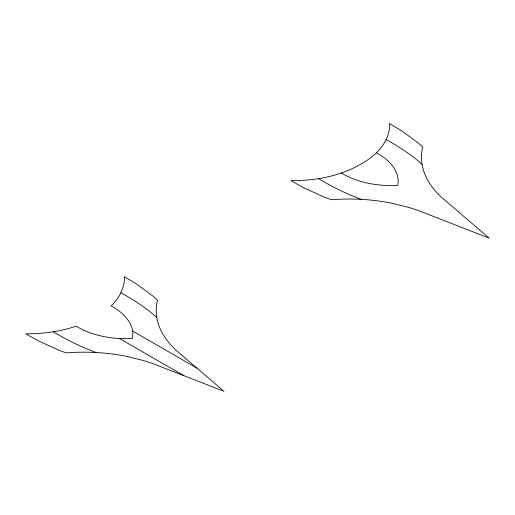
<?xml version="1.0" encoding="UTF-8"?>
<svg xmlns="http://www.w3.org/2000/svg" width="515" height="515" viewBox="0 0 515 515"><rect width="100%" height="100%" fill="white"/><g stroke="black" fill="none" stroke-linecap="round" stroke-linejoin="round"><path stroke-width="0.77" d="M361.401 199.376C346.46 193.885 332.13 186.791 318.47 178.628M96.144 352.524C81.203 347.026 66.873 339.939 53.206 331.776M386.153 139.552C398.848 146.678 411.247 154.577 422.088 164.343M120.89 292.7C133.591 299.827 145.983 307.725 156.824 317.491M132.548 330.952L196.852 368.077M119.461 338.503L183.765 375.635M376.368 152.781A68.032 39.282 0 0 1 397.857 185.387A68.032 39.282 0 0 1 341.374 172.982M124.45 276.845C124.701 287.982 119.081 298.443 111.111 305.923A68.032 39.282 0 0 1 132.31 329.516L132.806 332.516L132.6 338.535L116.982 338.368A68.032 39.282 0 0 1 76.117 326.13C59.959 331.705 42.797 333.875 25.75 333.829L38.001 340.711L59.289 350.387L66.145 352.878A130.585 75.396 0 0 1 125.486 356.129L143.923 360.648L152.633 363.506L223.986 391.297L175.853 350.103L170.896 345.076L166.628 339.842L163.068 334.428A130.585 75.396 0 0 1 157.442 300.168L153.122 296.209L136.366 283.92L124.45 276.845M389.707 123.703C390.093 141.773 375.783 155.987 360.918 164.066C339.894 176.355 315.129 180.733 291.014 180.681L303.264 187.563L324.547 197.239L331.409 199.73A130.585 75.396 0 0 1 390.75 202.981L409.18 207.5L417.897 210.358L489.25 238.155L441.11 196.955L436.16 191.928L431.892 186.694L428.332 181.286A130.585 75.396 0 0 1 422.699 147.02L418.38 143.061L401.629 130.778L389.707 123.703"/></g></svg>
